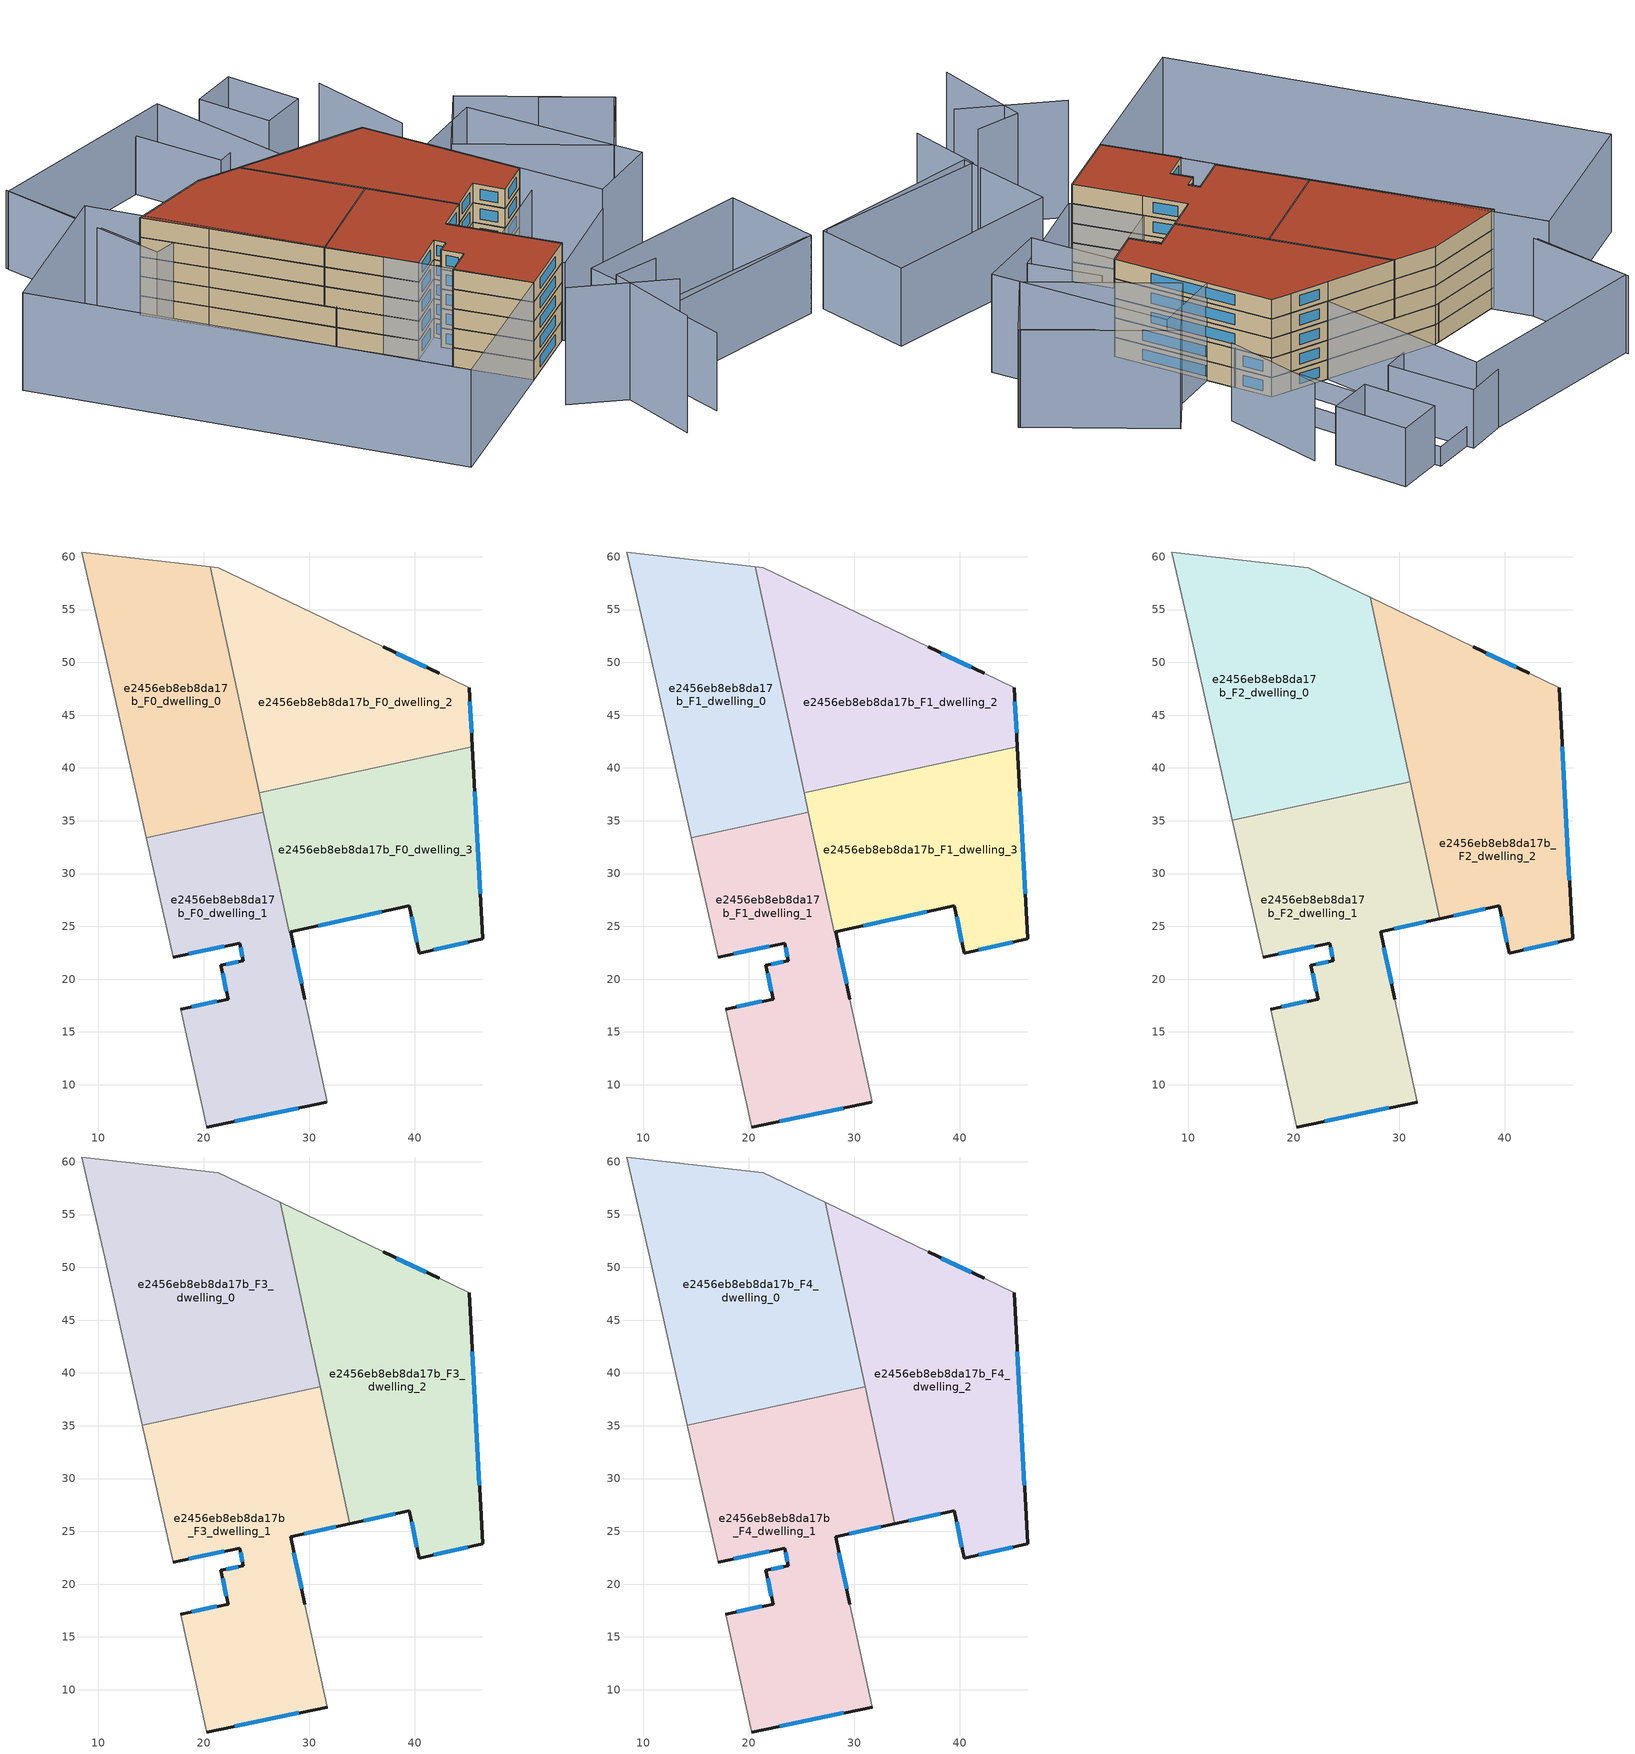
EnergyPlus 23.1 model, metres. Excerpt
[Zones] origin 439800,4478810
e2456eb8eb8da17b_F0_dwelling_0
 floor ground (EU_floor_Construction): 25.67,35.8 20.64,59.07 8.47,60.45 10.63,50.96 14.57,33.4 z0
 wall adiabatic (EU_wall_Construction): 14.57,33.4 10.63,50.96 8.47,60.45 20.64,59.07 z0:3
 wall to e2456eb8eb8da17b_F0_dwelling_1 (EU_wall_Construction): 25.67,35.8 14.57,33.4 z0:3
 wall to e2456eb8eb8da17b_F0_dwelling_2 (EU_wall_Construction): 20.64,59.07 25.27,37.67 z0:3
 wall to e2456eb8eb8da17b_F0_dwelling_3 (EU_wall_Construction): 25.27,37.67 25.67,35.8 z0:3
e2456eb8eb8da17b_F0_dwelling_1
 floor ground (EU_floor_Construction): 31.61,8.34 31.69,8.36 29.6,18.09 28.24,24.47 28.13,24.45 25.67,35.8 14.57,33.4 17.11,22.07 23.42,23.42 23.75,21.75 21.65,21.3 22.32,18.12 17.84,17.14 20.3,6 z0
 wall outside (EU_wall_Construction): 31.61,8.34 20.3,6 / 17.84,17.14 22.32,18.12 21.65,21.3 23.75,21.75 23.42,23.42 17.11,22.07 / 28.24,24.47 29.6,18.09 z0:3
 wall adiabatic (EU_wall_Construction): 20.3,6 17.84,17.14 / 17.11,22.07 14.57,33.4 / 29.6,18.09 31.69,8.36 31.61,8.34 z0:3
 wall to e2456eb8eb8da17b_F0_dwelling_3 (EU_wall_Construction): 25.67,35.8 28.13,24.45 28.24,24.47 z0:3
 window (EU_Window_Construction): 28.96,7.79 22.95,6.55 / 18.89,17.37 21.27,17.89 / 22.16,18.86 21.8,20.55 / 22.14,21.4 23.26,21.64 / 23.67,22.14 23.5,23.03 / 21.94,23.11 18.59,22.38 / 28.56,22.98 29.28,19.58 z0.7:2.3
e2456eb8eb8da17b_F0_dwelling_2
 floor ground (EU_floor_Construction): 45.44,42.03 45.14,47.58 42.31,48.95 37.02,51.47 21.36,58.99 20.64,59.07 25.27,37.67 z0
 wall outside (EU_wall_Construction): 45.14,47.58 45.44,42.03 / 37.02,51.47 42.31,48.95 z0:3
 wall adiabatic (EU_wall_Construction): 42.31,48.95 45.14,47.58 / 20.64,59.07 21.36,58.99 37.02,51.47 z0:3
 wall to e2456eb8eb8da17b_F0_dwelling_3 (EU_wall_Construction): 45.44,42.03 25.27,37.67 z0:3
 window (EU_Window_Construction): 45.21,46.28 45.37,43.33 / 38.26,50.88 41.07,49.54 z0.7:2.3
e2456eb8eb8da17b_F0_dwelling_3
 floor ground (EU_floor_Construction): 46.42,23.8 45.44,42.03 25.27,37.67 28.13,24.45 28.25,24.47 39.48,26.96 40.4,22.44 z0
 wall outside (EU_wall_Construction): 45.44,42.03 46.42,23.8 40.4,22.44 39.48,26.96 28.25,24.47 z0:3
 window (EU_Window_Construction): 45.67,37.77 46.19,28.07 / 45.01,23.49 41.81,22.76 / 40.19,23.5 39.7,25.9 / 36.85,26.38 30.88,25.06 z0.7:2.3
e2456eb8eb8da17b_F1_dwelling_0
 floor to e2456eb8eb8da17b_F0_dwelling_0 (EU_floor_Construction): 25.67,35.8 20.64,59.07 8.47,60.45 10.63,50.96 14.57,33.4 z3
 wall adiabatic (EU_wall_Construction): 14.57,33.4 10.63,50.96 8.47,60.45 20.64,59.07 z3:6
 wall to e2456eb8eb8da17b_F1_dwelling_1 (EU_wall_Construction): 25.67,35.8 14.57,33.4 z3:6
 wall to e2456eb8eb8da17b_F1_dwelling_2 (EU_wall_Construction): 20.64,59.07 25.27,37.67 z3:6
 wall to e2456eb8eb8da17b_F1_dwelling_3 (EU_wall_Construction): 25.27,37.67 25.67,35.8 z3:6
e2456eb8eb8da17b_F1_dwelling_1
 floor to e2456eb8eb8da17b_F0_dwelling_1 (EU_floor_Construction): 31.61,8.34 31.69,8.36 29.6,18.09 28.24,24.47 28.13,24.45 25.67,35.8 14.57,33.4 17.11,22.07 23.42,23.42 23.75,21.75 21.65,21.3 22.32,18.12 17.84,17.14 20.3,6 z3
 wall outside (EU_wall_Construction): 31.61,8.34 20.3,6 / 17.84,17.14 22.32,18.12 21.65,21.3 23.75,21.75 23.42,23.42 17.11,22.07 / 28.24,24.47 29.6,18.09 z3:6
 wall adiabatic (EU_wall_Construction): 20.3,6 17.84,17.14 / 17.11,22.07 14.57,33.4 / 29.6,18.09 31.69,8.36 31.61,8.34 z3:6
 wall to e2456eb8eb8da17b_F1_dwelling_3 (EU_wall_Construction): 25.67,35.8 28.13,24.45 28.24,24.47 z3:6
 window (EU_Window_Construction): 28.96,7.79 22.95,6.55 / 18.89,17.37 21.27,17.89 / 22.16,18.86 21.8,20.55 / 22.14,21.4 23.26,21.64 / 23.67,22.14 23.5,23.03 / 21.94,23.11 18.59,22.38 / 28.56,22.98 29.28,19.58 z3.7:5.3
e2456eb8eb8da17b_F1_dwelling_2
 floor to e2456eb8eb8da17b_F0_dwelling_2 (EU_floor_Construction): 45.44,42.03 45.14,47.58 42.31,48.95 37.02,51.47 21.36,58.99 20.64,59.07 25.27,37.67 z3
 wall outside (EU_wall_Construction): 45.14,47.58 45.44,42.03 / 37.02,51.47 42.31,48.95 z3:6
 wall adiabatic (EU_wall_Construction): 42.31,48.95 45.14,47.58 / 20.64,59.07 21.36,58.99 37.02,51.47 z3:6
 wall to e2456eb8eb8da17b_F1_dwelling_3 (EU_wall_Construction): 45.44,42.03 25.27,37.67 z3:6
 window (EU_Window_Construction): 45.21,46.28 45.37,43.33 / 38.26,50.88 41.07,49.54 z3.7:5.3
e2456eb8eb8da17b_F1_dwelling_3
 floor to e2456eb8eb8da17b_F0_dwelling_3 (EU_floor_Construction): 46.42,23.8 45.44,42.03 25.27,37.67 28.13,24.45 28.25,24.47 39.48,26.96 40.4,22.44 z3
 wall outside (EU_wall_Construction): 45.44,42.03 46.42,23.8 40.4,22.44 39.48,26.96 28.25,24.47 z3:6
 window (EU_Window_Construction): 45.67,37.77 46.19,28.07 / 45.01,23.49 41.81,22.76 / 40.19,23.5 39.7,25.9 / 36.85,26.38 30.88,25.06 z3.7:5.3
e2456eb8eb8da17b_F2_dwelling_0
 floor to e2456eb8eb8da17b_F1_dwelling_0 (EU_floor_Construction): 25.31,37.45 20.64,59.07 8.47,60.45 10.63,50.96 14.2,35.05 z6
 floor to e2456eb8eb8da17b_F1_dwelling_2 (EU_floor_Construction): 30.98,38.91 27.24,56.16 21.36,58.99 20.64,59.07 25.27,37.67 z6
 floor to e2456eb8eb8da17b_F1_dwelling_3 (EU_floor_Construction): 31.02,38.69 30.98,38.91 25.27,37.67 25.31,37.45 z6
 wall adiabatic (EU_wall_Construction): 14.2,35.05 10.63,50.96 8.47,60.45 21.36,58.99 27.24,56.16 z6:9
 wall to e2456eb8eb8da17b_F2_dwelling_1 (EU_wall_Construction): 31.02,38.69 14.2,35.05 z6:9
 wall to e2456eb8eb8da17b_F2_dwelling_2 (EU_wall_Construction): 27.24,56.16 31.02,38.69 z6:9
e2456eb8eb8da17b_F2_dwelling_1
 floor to e2456eb8eb8da17b_F1_dwelling_1 (EU_floor_Construction): 31.69,8.36 29.6,18.09 28.24,24.47 28.13,24.45 25.67,35.8 14.57,33.4 17.11,22.07 23.42,23.42 23.75,21.75 21.65,21.3 22.32,18.12 17.84,17.14 20.3,6 z6
 floor to e2456eb8eb8da17b_F1_dwelling_0 (EU_floor_Construction): 25.67,35.8 25.31,37.45 14.2,35.05 14.57,33.4 z6
 floor to e2456eb8eb8da17b_F1_dwelling_3 (EU_floor_Construction): 33.83,25.71 31.02,38.69 25.31,37.45 28.13,24.45 28.24,24.47 z6
 wall outside (EU_wall_Construction): 31.69,8.36 20.3,6 / 17.84,17.14 22.32,18.12 21.65,21.3 23.75,21.75 23.42,23.42 17.11,22.07 / 33.83,25.71 28.24,24.47 29.6,18.09 z6:9
 wall adiabatic (EU_wall_Construction): 29.6,18.09 31.69,8.36 / 20.3,6 17.84,17.14 / 17.11,22.07 14.2,35.05 z6:9
 wall to e2456eb8eb8da17b_F2_dwelling_2 (EU_wall_Construction): 31.02,38.69 33.83,25.71 z6:9
 window (EU_Window_Construction): 28.56,22.98 29.28,19.58 / 29.02,7.81 22.97,6.55 / 18.89,17.37 21.27,17.89 / 22.16,18.86 21.8,20.55 / 22.14,21.4 23.26,21.64 / 23.67,22.14 23.5,23.03 / 21.94,23.11 18.59,22.38 / 32.52,25.42 29.55,24.76 z6.7:8.3
e2456eb8eb8da17b_F2_dwelling_2
 floor to e2456eb8eb8da17b_F1_dwelling_2 (EU_floor_Construction): 45.44,42.03 45.14,47.58 42.31,48.95 37.02,51.47 27.24,56.16 30.98,38.91 z6
 floor to e2456eb8eb8da17b_F1_dwelling_3 (EU_floor_Construction): 46.42,23.8 45.44,42.03 30.98,38.91 33.83,25.71 39.48,26.96 40.4,22.44 z6
 wall outside (EU_wall_Construction): 45.14,47.58 46.42,23.8 40.4,22.44 39.48,26.96 33.83,25.71 / 37.02,51.47 42.31,48.95 z6:9
 wall adiabatic (EU_wall_Construction): 27.24,56.16 37.02,51.47 / 42.31,48.95 45.14,47.58 z6:9
 window (EU_Window_Construction): 45.44,42.01 46.12,29.37 / 45.01,23.49 41.81,22.76 / 40.19,23.5 39.7,25.9 / 38.16,26.67 35.15,26 / 38.26,50.88 41.07,49.54 z6.7:8.3
e2456eb8eb8da17b_F3_dwelling_0
 floor to e2456eb8eb8da17b_F2_dwelling_0 (EU_floor_Construction): 31.02,38.69 27.24,56.16 21.36,58.99 8.47,60.45 10.63,50.96 14.2,35.05 z9
 wall adiabatic (EU_wall_Construction): 14.2,35.05 10.63,50.96 8.47,60.45 21.36,58.99 27.24,56.16 z9:12
 wall to e2456eb8eb8da17b_F3_dwelling_1 (EU_wall_Construction): 31.02,38.69 14.2,35.05 z9:12
 wall to e2456eb8eb8da17b_F3_dwelling_2 (EU_wall_Construction): 27.24,56.16 31.02,38.69 z9:12
e2456eb8eb8da17b_F3_dwelling_1
 floor to e2456eb8eb8da17b_F2_dwelling_1 (EU_floor_Construction): 31.69,8.36 29.6,18.09 28.24,24.47 33.83,25.71 31.02,38.69 14.2,35.05 17.11,22.07 23.42,23.42 23.75,21.75 21.65,21.3 22.32,18.12 17.84,17.14 20.3,6 z9
 wall outside (EU_wall_Construction): 31.69,8.36 20.3,6 / 17.84,17.14 22.32,18.12 21.65,21.3 23.75,21.75 23.42,23.42 17.11,22.07 / 33.83,25.71 28.24,24.47 29.6,18.09 z9:12
 wall adiabatic (EU_wall_Construction): 29.6,18.09 31.69,8.36 / 20.3,6 17.84,17.14 / 17.11,22.07 14.2,35.05 z9:12
 wall to e2456eb8eb8da17b_F3_dwelling_2 (EU_wall_Construction): 31.02,38.69 33.83,25.71 z9:12
 window (EU_Window_Construction): 28.56,22.98 29.28,19.58 / 29.02,7.81 22.97,6.55 / 18.89,17.37 21.27,17.89 / 22.16,18.86 21.8,20.55 / 22.14,21.4 23.26,21.64 / 23.67,22.14 23.5,23.03 / 21.94,23.11 18.59,22.38 / 32.52,25.42 29.55,24.76 z9.7:11.3
e2456eb8eb8da17b_F3_dwelling_2
 floor to e2456eb8eb8da17b_F2_dwelling_2 (EU_floor_Construction): 46.42,23.8 45.14,47.58 42.31,48.95 37.02,51.47 27.24,56.16 33.83,25.71 39.48,26.96 40.4,22.44 z9
 wall outside (EU_wall_Construction): 45.14,47.58 46.42,23.8 40.4,22.44 39.48,26.96 33.83,25.71 / 37.02,51.47 42.31,48.95 z9:12
 wall adiabatic (EU_wall_Construction): 27.24,56.16 37.02,51.47 / 42.31,48.95 45.14,47.58 z9:12
 window (EU_Window_Construction): 45.44,42.01 46.12,29.37 / 45.01,23.49 41.81,22.76 / 40.19,23.5 39.7,25.9 / 38.16,26.67 35.15,26 / 38.26,50.88 41.07,49.54 z9.7:11.3
e2456eb8eb8da17b_F4_dwelling_0
 floor to e2456eb8eb8da17b_F3_dwelling_0 (EU_floor_Construction): 31.02,38.69 27.24,56.16 21.36,58.99 8.47,60.45 10.63,50.96 14.2,35.05 z12
 wall adiabatic (EU_wall_Construction): 14.2,35.05 10.63,50.96 8.47,60.45 21.36,58.99 27.24,56.16 z12:15
 wall to e2456eb8eb8da17b_F4_dwelling_1 (EU_wall_Construction): 31.02,38.69 14.2,35.05 z12:15
 wall to e2456eb8eb8da17b_F4_dwelling_2 (EU_wall_Construction): 27.24,56.16 31.02,38.69 z12:15
 roof outside (EU_roof_Construction): 27.24,56.16 31.02,38.69 14.2,35.05 10.63,50.96 8.47,60.45 21.36,58.99 z15
e2456eb8eb8da17b_F4_dwelling_1
 floor to e2456eb8eb8da17b_F3_dwelling_1 (EU_floor_Construction): 31.69,8.36 29.6,18.09 28.24,24.47 33.83,25.71 31.02,38.69 14.2,35.05 17.11,22.07 23.42,23.42 23.75,21.75 21.65,21.3 22.32,18.12 17.84,17.14 20.3,6 z12
 wall outside (EU_wall_Construction): 31.69,8.36 20.3,6 / 17.84,17.14 22.32,18.12 21.65,21.3 23.75,21.75 23.42,23.42 17.11,22.07 / 33.83,25.71 28.24,24.47 29.6,18.09 z12:15
 wall adiabatic (EU_wall_Construction): 29.6,18.09 31.69,8.36 / 20.3,6 17.84,17.14 / 17.11,22.07 14.2,35.05 z12:15
 wall to e2456eb8eb8da17b_F4_dwelling_2 (EU_wall_Construction): 31.02,38.69 33.83,25.71 z12:15
 window (EU_Window_Construction): 28.56,22.98 29.28,19.58 / 29.02,7.81 22.97,6.55 / 18.89,17.37 21.27,17.89 / 22.16,18.86 21.8,20.55 / 22.14,21.4 23.26,21.64 / 23.67,22.14 23.5,23.03 / 21.94,23.11 18.59,22.38 / 32.52,25.42 29.55,24.76 z12.7:14.3
 roof outside (EU_roof_Construction): 31.02,38.69 33.83,25.71 28.24,24.47 29.6,18.09 31.69,8.36 20.3,6 17.84,17.14 22.32,18.12 21.65,21.3 23.75,21.75 23.42,23.42 17.11,22.07 14.2,35.05 z15
e2456eb8eb8da17b_F4_dwelling_2
 floor to e2456eb8eb8da17b_F3_dwelling_2 (EU_floor_Construction): 46.42,23.8 45.14,47.58 42.31,48.95 37.02,51.47 27.24,56.16 33.83,25.71 39.48,26.96 40.4,22.44 z12
 wall outside (EU_wall_Construction): 45.14,47.58 46.42,23.8 40.4,22.44 39.48,26.96 33.83,25.71 / 37.02,51.47 42.31,48.95 z12:15
 wall adiabatic (EU_wall_Construction): 27.24,56.16 37.02,51.47 / 42.31,48.95 45.14,47.58 z12:15
 window (EU_Window_Construction): 45.44,42.01 46.12,29.37 / 45.01,23.49 41.81,22.76 / 40.19,23.5 39.7,25.9 / 38.16,26.67 35.15,26 / 38.26,50.88 41.07,49.54 z12.7:14.3
 roof outside (EU_roof_Construction): 42.31,48.95 45.14,47.58 46.42,23.8 40.4,22.44 39.48,26.96 33.83,25.71 27.24,56.16 37.02,51.47 z15
shading: 16.84,-1.1 26.73,-13 / 18.57,-19.02 23.29,-5.14 / 23.29,-5.14 29.87,-7.37 z0:18; 25.8,-19.34 28.9,-8.74 / 28.9,-8.74 54.48,-16.24 / 53.39,46.26 57.03,61.44 / 10.36,82.46 7.06,59.84 / 55.18,-16.48 28.82,-10.17 / 28.82,-10.17 32.24,4.12 / 32.24,4.12 58.6,-2.19 / 58.6,-2.19 55.18,-16.48 / 31.79,7.91 29.55,18.32 / 29.55,18.32 46.53,21.97 / 46.53,21.97 48.77,11.56 / 48.77,11.56 31.79,7.91 / 10.31,82.09 41.1,77.19 / 41.1,77.19 37.01,51.47 / 37.01,51.47 6.22,56.36 / 6.22,56.36 10.31,82.09 z0:12; 69.45,22.85 64.26,31.47 / 47.09,11.2 45.66,37.81 / 45.66,37.81 57,38.42 / 57,38.42 58.43,11.81 / 58.43,11.81 47.09,11.2 / 58.69,41.53 69.58,22.62 / 69.58,22.62 58.2,16.06 / 58.2,16.06 47.3,34.98 / 47.3,34.98 58.69,41.53 / -4.34,0.96 -17.11,63.41 / -17.11,63.41 7.54,68.45 / 7.54,68.45 20.3,6 / 20.3,6 -4.34,0.96 z0:15; 49.69,76.69 48.84,47.47 / 48.84,47.47 42.27,47.67 / 42.27,47.67 43.12,76.88 / 43.12,76.88 49.69,76.69 z0:3; 49.34,64.65 49.67,75.79 / 49.67,75.79 56.86,75.58 / 56.86,75.58 56.53,64.44 / 56.53,64.44 49.34,64.65 / 43.17,77.96 43.29,64.68 / 43.29,64.68 36.76,64.62 / 36.76,64.62 36.63,77.9 / 36.63,77.9 43.17,77.96 z0:9
[Building]
EU S2 Campaign: North Axis=0; Terrain=City; Solar Distribution=FullExterior
[Site:Location]
Madrid: Latitude=40.5; Longitude=-3.5; Time Zone=1; Elevation=609
[SizingPeriod:WeatherFileDays]
AnnualSizingPeriod: Begin Month=1; Begin Day of Month=1; End Month=12; End Day of Month=31; Day of Week for Start Day=Monday; Use Weather File Daylight Saving Period=No; Use Weather File Rain and Snow Indicators=No
[MATERIAL]
EU_InternalMass_Material: Roughness=MediumRough; Thickness=0.1; Conductivity=1; Density=1800; Specific Heat=900; Thermal Absorptance=0.9; Solar Absorptance=0.7; Visible Absorptance=0.7
[MATERIAL:NOMASS] Roughness=MediumRough; Thermal Absorptance=0.9; Solar Absorptance=0.7; Visible Absorptance=0.7
Name | Thermal Resistance
EU_wall_NoMass | 0.419739
EU_roof_NoMass | 0.352165
EU_floor_NoMass | 0.608284
[WINDOWMATERIAL:SIMPLEGLAZINGSYSTEM]
EU_Window_SimpleGlazing: UFactor=4.8352; Solar Heat Gain Coefficient=0.85; Visible Transmittance=0.85
[CONSTRUCTION]
EU_wall_Construction: EU_wall_NoMass
EU_roof_Construction: EU_roof_NoMass
EU_floor_Construction: EU_floor_NoMass
EU_InternalMass_Construction: EU_InternalMass_Material
EU_Window_Construction: EU_Window_SimpleGlazing
[ZONE] Type=1; Multiplier=1; Ceiling Height=autocalculate; Floor Area=autocalculate; Part of Total Floor Area=Yes
Name | Volume
e2456eb8eb8da17b_F0_dwelling_0; e2456eb8eb8da17b_F1_dwelling_0 | 885.726
e2456eb8eb8da17b_F2_dwelling_0; e2456eb8eb8da17b_F3_dwelling_0; e2456eb8eb8da17b_F4_dwelling_0; e2456eb8eb8da17b_F2_dwelling_1; e2456eb8eb8da17b_F3_dwelling_1; e2456eb8eb8da17b_F4_dwelling_1 | 1180.9
e2456eb8eb8da17b_F0_dwelling_1; e2456eb8eb8da17b_F1_dwelling_1 | 890.342
e2456eb8eb8da17b_F0_dwelling_2; e2456eb8eb8da17b_F1_dwelling_2 | 885.682
e2456eb8eb8da17b_F2_dwelling_2; e2456eb8eb8da17b_F3_dwelling_2; e2456eb8eb8da17b_F4_dwelling_2 | 1180.94
e2456eb8eb8da17b_F0_dwelling_3; e2456eb8eb8da17b_F1_dwelling_3 | 881.046
[INTERNALMASS] Construction=EU_InternalMass_Construction
Name | Zone or ZoneList | Surface Area
e2456eb8eb8da17b_F0_dwelling_0_EU_InternalMass | e2456eb8eb8da17b_F0_dwelling_0 | 295.237
e2456eb8eb8da17b_F0_dwelling_1_EU_InternalMass | e2456eb8eb8da17b_F0_dwelling_1 | 296.782
e2456eb8eb8da17b_F0_dwelling_2_EU_InternalMass | e2456eb8eb8da17b_F0_dwelling_2 | 295.23
e2456eb8eb8da17b_F0_dwelling_3_EU_InternalMass | e2456eb8eb8da17b_F0_dwelling_3 | 293.679
e2456eb8eb8da17b_F1_dwelling_0_EU_InternalMass | e2456eb8eb8da17b_F1_dwelling_0 | 295.237
e2456eb8eb8da17b_F1_dwelling_1_EU_InternalMass | e2456eb8eb8da17b_F1_dwelling_1 | 296.782
e2456eb8eb8da17b_F1_dwelling_2_EU_InternalMass | e2456eb8eb8da17b_F1_dwelling_2 | 295.23
e2456eb8eb8da17b_F1_dwelling_3_EU_InternalMass | e2456eb8eb8da17b_F1_dwelling_3 | 293.679
e2456eb8eb8da17b_F2_dwelling_0_EU_InternalMass | e2456eb8eb8da17b_F2_dwelling_0 | 393.631
e2456eb8eb8da17b_F2_dwelling_1_EU_InternalMass | e2456eb8eb8da17b_F2_dwelling_1 | 393.636
e2456eb8eb8da17b_F2_dwelling_2_EU_InternalMass | e2456eb8eb8da17b_F2_dwelling_2 | 393.648
e2456eb8eb8da17b_F3_dwelling_0_EU_InternalMass | e2456eb8eb8da17b_F3_dwelling_0 | 393.631
e2456eb8eb8da17b_F3_dwelling_1_EU_InternalMass | e2456eb8eb8da17b_F3_dwelling_1 | 393.636
e2456eb8eb8da17b_F3_dwelling_2_EU_InternalMass | e2456eb8eb8da17b_F3_dwelling_2 | 393.648
e2456eb8eb8da17b_F4_dwelling_0_EU_InternalMass | e2456eb8eb8da17b_F4_dwelling_0 | 393.631
e2456eb8eb8da17b_F4_dwelling_1_EU_InternalMass | e2456eb8eb8da17b_F4_dwelling_1 | 393.636
e2456eb8eb8da17b_F4_dwelling_2_EU_InternalMass | e2456eb8eb8da17b_F4_dwelling_2 | 393.648
[OTHEREQUIPMENT] Fuel Type=Electricity; Design Level Calculation Method=Watts/Area; Power per Zone Floor Area=1; Fraction Latent=0; Fraction Radiant=0; Fraction Lost=0; Carbon Dioxide Generation Rate=0; EndUse Subcategory=EU_Step8_InternalGains
Name | Zone or ZoneList or Space or SpaceList | Schedule
EU_Step8_InternalGain_e2456eb8eb8da17b_F0_dwelling_0_f000 | e2456eb8eb8da17b_F0_dwelling_0 | EU_Step8_GainSchedule_e2456eb8eb8da17b_F0_dwelling_0_f000
EU_Step8_InternalGain_e2456eb8eb8da17b_F0_dwelling_1_f000 | e2456eb8eb8da17b_F0_dwelling_1 | EU_Step8_GainSchedule_e2456eb8eb8da17b_F0_dwelling_1_f000
EU_Step8_InternalGain_e2456eb8eb8da17b_F0_dwelling_2_f000 | e2456eb8eb8da17b_F0_dwelling_2 | EU_Step8_GainSchedule_e2456eb8eb8da17b_F0_dwelling_2_f000
EU_Step8_InternalGain_e2456eb8eb8da17b_F0_dwelling_3_f000 | e2456eb8eb8da17b_F0_dwelling_3 | EU_Step8_GainSchedule_e2456eb8eb8da17b_F0_dwelling_3_f000
EU_Step8_InternalGain_e2456eb8eb8da17b_F1_dwelling_0_f000 | e2456eb8eb8da17b_F1_dwelling_0 | EU_Step8_GainSchedule_e2456eb8eb8da17b_F1_dwelling_0_f000
EU_Step8_InternalGain_e2456eb8eb8da17b_F1_dwelling_1_f000 | e2456eb8eb8da17b_F1_dwelling_1 | EU_Step8_GainSchedule_e2456eb8eb8da17b_F1_dwelling_1_f000
EU_Step8_InternalGain_e2456eb8eb8da17b_F1_dwelling_2_f000 | e2456eb8eb8da17b_F1_dwelling_2 | EU_Step8_GainSchedule_e2456eb8eb8da17b_F1_dwelling_2_f000
EU_Step8_InternalGain_e2456eb8eb8da17b_F1_dwelling_3_f000 | e2456eb8eb8da17b_F1_dwelling_3 | EU_Step8_GainSchedule_e2456eb8eb8da17b_F1_dwelling_3_f000
EU_Step8_InternalGain_e2456eb8eb8da17b_F2_dwelling_0_f000 | e2456eb8eb8da17b_F2_dwelling_0 | EU_Step8_GainSchedule_e2456eb8eb8da17b_F2_dwelling_0_f000
EU_Step8_InternalGain_e2456eb8eb8da17b_F2_dwelling_1_f000 | e2456eb8eb8da17b_F2_dwelling_1 | EU_Step8_GainSchedule_e2456eb8eb8da17b_F2_dwelling_1_f000
EU_Step8_InternalGain_e2456eb8eb8da17b_F2_dwelling_2_f000 | e2456eb8eb8da17b_F2_dwelling_2 | EU_Step8_GainSchedule_e2456eb8eb8da17b_F2_dwelling_2_f000
EU_Step8_InternalGain_e2456eb8eb8da17b_F3_dwelling_0_f000 | e2456eb8eb8da17b_F3_dwelling_0 | EU_Step8_GainSchedule_e2456eb8eb8da17b_F3_dwelling_0_f000
EU_Step8_InternalGain_e2456eb8eb8da17b_F3_dwelling_1_f000 | e2456eb8eb8da17b_F3_dwelling_1 | EU_Step8_GainSchedule_e2456eb8eb8da17b_F3_dwelling_1_f000
EU_Step8_InternalGain_e2456eb8eb8da17b_F3_dwelling_2_f000 | e2456eb8eb8da17b_F3_dwelling_2 | EU_Step8_GainSchedule_e2456eb8eb8da17b_F3_dwelling_2_f000
EU_Step8_InternalGain_e2456eb8eb8da17b_F4_dwelling_0_f000 | e2456eb8eb8da17b_F4_dwelling_0 | EU_Step8_GainSchedule_e2456eb8eb8da17b_F4_dwelling_0_f000
EU_Step8_InternalGain_e2456eb8eb8da17b_F4_dwelling_1_f000 | e2456eb8eb8da17b_F4_dwelling_1 | EU_Step8_GainSchedule_e2456eb8eb8da17b_F4_dwelling_1_f000
EU_Step8_InternalGain_e2456eb8eb8da17b_F4_dwelling_2_f000 | e2456eb8eb8da17b_F4_dwelling_2 | EU_Step8_GainSchedule_e2456eb8eb8da17b_F4_dwelling_2_f000
[ZONEVENTILATION:DESIGNFLOWRATE] Schedule=EU_AlwaysOn; Design Flow Rate Calculation Method=AirChanges/Hour; Air Changes per Hour=0.703302; Ventilation Type=Natural; Fan Pressure Rise=0; Fan Total Efficiency=1; Constant Term Coefficient=1; Temperature Term Coefficient=0; Velocity Term Coefficient=0; Velocity Squared Term Coefficient=0; Minimum Indoor Temperature=-100; Maximum Indoor Temperature=100; Delta Temperature=-100; Minimum Outdoor Temperature=-100; Maximum Outdoor Temperature=100; Maximum Wind Speed=40
Name | Zone or ZoneList or Space or SpaceList
EU_ConstantAir_e2456eb8eb8da17b_F0_dwelling_0 | e2456eb8eb8da17b_F0_dwelling_0
EU_ConstantAir_e2456eb8eb8da17b_F0_dwelling_1 | e2456eb8eb8da17b_F0_dwelling_1
EU_ConstantAir_e2456eb8eb8da17b_F0_dwelling_2 | e2456eb8eb8da17b_F0_dwelling_2
EU_ConstantAir_e2456eb8eb8da17b_F0_dwelling_3 | e2456eb8eb8da17b_F0_dwelling_3
EU_ConstantAir_e2456eb8eb8da17b_F1_dwelling_0 | e2456eb8eb8da17b_F1_dwelling_0
EU_ConstantAir_e2456eb8eb8da17b_F1_dwelling_1 | e2456eb8eb8da17b_F1_dwelling_1
EU_ConstantAir_e2456eb8eb8da17b_F1_dwelling_2 | e2456eb8eb8da17b_F1_dwelling_2
EU_ConstantAir_e2456eb8eb8da17b_F1_dwelling_3 | e2456eb8eb8da17b_F1_dwelling_3
EU_ConstantAir_e2456eb8eb8da17b_F2_dwelling_0 | e2456eb8eb8da17b_F2_dwelling_0
EU_ConstantAir_e2456eb8eb8da17b_F2_dwelling_1 | e2456eb8eb8da17b_F2_dwelling_1
EU_ConstantAir_e2456eb8eb8da17b_F2_dwelling_2 | e2456eb8eb8da17b_F2_dwelling_2
EU_ConstantAir_e2456eb8eb8da17b_F3_dwelling_0 | e2456eb8eb8da17b_F3_dwelling_0
EU_ConstantAir_e2456eb8eb8da17b_F3_dwelling_1 | e2456eb8eb8da17b_F3_dwelling_1
EU_ConstantAir_e2456eb8eb8da17b_F3_dwelling_2 | e2456eb8eb8da17b_F3_dwelling_2
EU_ConstantAir_e2456eb8eb8da17b_F4_dwelling_0 | e2456eb8eb8da17b_F4_dwelling_0
EU_ConstantAir_e2456eb8eb8da17b_F4_dwelling_1 | e2456eb8eb8da17b_F4_dwelling_1
EU_ConstantAir_e2456eb8eb8da17b_F4_dwelling_2 | e2456eb8eb8da17b_F4_dwelling_2
[HVACTEMPLATE:THERMOSTAT] Constant Heating Setpoint=20; Constant Cooling Setpoint=50
EU_HeatOnly_e2456eb8eb8da17b_F0_dwelling_0; EU_HeatOnly_e2456eb8eb8da17b_F0_dwelling_1; EU_HeatOnly_e2456eb8eb8da17b_F0_dwelling_2; EU_HeatOnly_e2456eb8eb8da17b_F0_dwelling_3; EU_HeatOnly_e2456eb8eb8da17b_F1_dwelling_0; EU_HeatOnly_e2456eb8eb8da17b_F1_dwelling_1; EU_HeatOnly_e2456eb8eb8da17b_F1_dwelling_2; EU_HeatOnly_e2456eb8eb8da17b_F1_dwelling_3; EU_HeatOnly_e2456eb8eb8da17b_F2_dwelling_0; EU_HeatOnly_e2456eb8eb8da17b_F2_dwelling_1; EU_HeatOnly_e2456eb8eb8da17b_F2_dwelling_2; EU_HeatOnly_e2456eb8eb8da17b_F3_dwelling_0; EU_HeatOnly_e2456eb8eb8da17b_F3_dwelling_1; EU_HeatOnly_e2456eb8eb8da17b_F3_dwelling_2; EU_HeatOnly_e2456eb8eb8da17b_F4_dwelling_0; EU_HeatOnly_e2456eb8eb8da17b_F4_dwelling_1; EU_HeatOnly_e2456eb8eb8da17b_F4_dwelling_2
[HVACTEMPLATE:ZONE:IDEALLOADSAIRSYSTEM] System Availability Schedule=EU_AlwaysOn; Maximum Heating Supply Air Temperature=50; Minimum Cooling Supply Air Temperature=13; Maximum Heating Supply Air Humidity Ratio=0.0156; Minimum Cooling Supply Air Humidity Ratio=0.0077; Heating Limit=NoLimit; Cooling Limit=NoLimit; Heating Availability Schedule=EU_AlwaysOn; Cooling Availability Schedule=EU_CoolingOff; Dehumidification Control Type=ConstantSensibleHeatRatio; Cooling Sensible Heat Ratio=0.7; Dehumidification Setpoint=60; Humidification Control Type=None; Humidification Setpoint=30; Outdoor Air Method=None; Outdoor Air Flow Rate per Person=0.00944; Outdoor Air Flow Rate per Zone Floor Area=0; Outdoor Air Flow Rate per Zone=0; Demand Controlled Ventilation Type=None; Outdoor Air Economizer Type=NoEconomizer; Heat Recovery Type=None; Sensible Heat Recovery Effectiveness=0.7; Latent Heat Recovery Effectiveness=0.65
Name | Template Thermostat
e2456eb8eb8da17b_F0_dwelling_0 | EU_HeatOnly_e2456eb8eb8da17b_F0_dwelling_0
e2456eb8eb8da17b_F0_dwelling_1 | EU_HeatOnly_e2456eb8eb8da17b_F0_dwelling_1
e2456eb8eb8da17b_F0_dwelling_2 | EU_HeatOnly_e2456eb8eb8da17b_F0_dwelling_2
e2456eb8eb8da17b_F0_dwelling_3 | EU_HeatOnly_e2456eb8eb8da17b_F0_dwelling_3
e2456eb8eb8da17b_F1_dwelling_0 | EU_HeatOnly_e2456eb8eb8da17b_F1_dwelling_0
e2456eb8eb8da17b_F1_dwelling_1 | EU_HeatOnly_e2456eb8eb8da17b_F1_dwelling_1
e2456eb8eb8da17b_F1_dwelling_2 | EU_HeatOnly_e2456eb8eb8da17b_F1_dwelling_2
e2456eb8eb8da17b_F1_dwelling_3 | EU_HeatOnly_e2456eb8eb8da17b_F1_dwelling_3
e2456eb8eb8da17b_F2_dwelling_0 | EU_HeatOnly_e2456eb8eb8da17b_F2_dwelling_0
e2456eb8eb8da17b_F2_dwelling_1 | EU_HeatOnly_e2456eb8eb8da17b_F2_dwelling_1
e2456eb8eb8da17b_F2_dwelling_2 | EU_HeatOnly_e2456eb8eb8da17b_F2_dwelling_2
e2456eb8eb8da17b_F3_dwelling_0 | EU_HeatOnly_e2456eb8eb8da17b_F3_dwelling_0
e2456eb8eb8da17b_F3_dwelling_1 | EU_HeatOnly_e2456eb8eb8da17b_F3_dwelling_1
e2456eb8eb8da17b_F3_dwelling_2 | EU_HeatOnly_e2456eb8eb8da17b_F3_dwelling_2
e2456eb8eb8da17b_F4_dwelling_0 | EU_HeatOnly_e2456eb8eb8da17b_F4_dwelling_0
e2456eb8eb8da17b_F4_dwelling_1 | EU_HeatOnly_e2456eb8eb8da17b_F4_dwelling_1
e2456eb8eb8da17b_F4_dwelling_2 | EU_HeatOnly_e2456eb8eb8da17b_F4_dwelling_2
[SIZING:ZONE] Zone Cooling Design Supply Air Temperature Input Method=SupplyAirTemperature; Zone Cooling Design Supply Air Temperature=13; Zone Heating Design Supply Air Temperature Input Method=SupplyAirTemperature; Zone Heating Design Supply Air Temperature=50; Zone Cooling Design Supply Air Humidity Ratio=0.008; Zone Heating Design Supply Air Humidity Ratio=0.008; Cooling Design Air Flow Method=DesignDay; Cooling Design Air Flow Rate=0; Cooling Minimum Air Flow per Zone Floor Area=0.000762; Cooling Minimum Air Flow=0; Cooling Minimum Air Flow Fraction=0.2; Heating Design Air Flow Method=DesignDay; Heating Design Air Flow Rate=0; Heating Maximum Air Flow per Zone Floor Area=0.002032; Heating Maximum Air Flow=0.141576; Heating Maximum Air Flow Fraction=0.3; Account for Dedicated Outdoor Air System=No; Dedicated Outdoor Air System Control Strategy=NeutralSupplyAir; Dedicated Outdoor Air Low Setpoint Temperature for Design=autosize; Dedicated Outdoor Air High Setpoint Temperature for Design=autosize; Zone Load Sizing Method=Sensible Load Only No Latent Load; Zone Latent Cooling Design Supply Air Humidity Ratio Input Method=HumidityRatioDifference; Zone Cooling Design Supply Air Humidity Ratio Difference=0.005; Zone Latent Heating Design Supply Air Humidity Ratio Input Method=HumidityRatioDifference; Zone Humidification Design Supply Air Humidity Ratio Difference=0.005
e2456eb8eb8da17b_F0_dwelling_0; e2456eb8eb8da17b_F0_dwelling_1; e2456eb8eb8da17b_F0_dwelling_2; e2456eb8eb8da17b_F0_dwelling_3; e2456eb8eb8da17b_F1_dwelling_0; e2456eb8eb8da17b_F1_dwelling_1; e2456eb8eb8da17b_F1_dwelling_2; e2456eb8eb8da17b_F1_dwelling_3; e2456eb8eb8da17b_F2_dwelling_0; e2456eb8eb8da17b_F2_dwelling_1; e2456eb8eb8da17b_F2_dwelling_2; e2456eb8eb8da17b_F3_dwelling_0; e2456eb8eb8da17b_F3_dwelling_1; e2456eb8eb8da17b_F3_dwelling_2; e2456eb8eb8da17b_F4_dwelling_0; e2456eb8eb8da17b_F4_dwelling_1; e2456eb8eb8da17b_F4_dwelling_2
[SCHEDULE:CONSTANT]
Name | Hourly Value
EU_AlwaysOn | 1
EU_CoolingOff | 0
[SCHEDULE:FILE] Column Number=1; Rows to Skip at Top=0; Number of Hours of Data=8760; Column Separator=Comma; Interpolate to Timestep=No; Minutes per Item=60; Adjust Schedule for Daylight Savings=Yes
Name | File
EU_Step8_GainSchedule_e2456eb8eb8da17b_F0_dwelling_0_f000 | ../../schedules/e2456eb8eb8da17b/e2456eb8eb8da17b_F0_dwelling_0_f000_gain.csv
EU_Step8_GainSchedule_e2456eb8eb8da17b_F0_dwelling_1_f000 | ../../schedules/e2456eb8eb8da17b/e2456eb8eb8da17b_F0_dwelling_1_f000_gain.csv
EU_Step8_GainSchedule_e2456eb8eb8da17b_F0_dwelling_2_f000 | ../../schedules/e2456eb8eb8da17b/e2456eb8eb8da17b_F0_dwelling_2_f000_gain.csv
EU_Step8_GainSchedule_e2456eb8eb8da17b_F0_dwelling_3_f000 | ../../schedules/e2456eb8eb8da17b/e2456eb8eb8da17b_F0_dwelling_3_f000_gain.csv
EU_Step8_GainSchedule_e2456eb8eb8da17b_F1_dwelling_0_f000 | ../../schedules/e2456eb8eb8da17b/e2456eb8eb8da17b_F1_dwelling_0_f000_gain.csv
EU_Step8_GainSchedule_e2456eb8eb8da17b_F1_dwelling_1_f000 | ../../schedules/e2456eb8eb8da17b/e2456eb8eb8da17b_F1_dwelling_1_f000_gain.csv
EU_Step8_GainSchedule_e2456eb8eb8da17b_F1_dwelling_2_f000 | ../../schedules/e2456eb8eb8da17b/e2456eb8eb8da17b_F1_dwelling_2_f000_gain.csv
EU_Step8_GainSchedule_e2456eb8eb8da17b_F1_dwelling_3_f000 | ../../schedules/e2456eb8eb8da17b/e2456eb8eb8da17b_F1_dwelling_3_f000_gain.csv
EU_Step8_GainSchedule_e2456eb8eb8da17b_F2_dwelling_0_f000 | ../../schedules/e2456eb8eb8da17b/e2456eb8eb8da17b_F2_dwelling_0_f000_gain.csv
EU_Step8_GainSchedule_e2456eb8eb8da17b_F2_dwelling_1_f000 | ../../schedules/e2456eb8eb8da17b/e2456eb8eb8da17b_F2_dwelling_1_f000_gain.csv
EU_Step8_GainSchedule_e2456eb8eb8da17b_F2_dwelling_2_f000 | ../../schedules/e2456eb8eb8da17b/e2456eb8eb8da17b_F2_dwelling_2_f000_gain.csv
EU_Step8_GainSchedule_e2456eb8eb8da17b_F3_dwelling_0_f000 | ../../schedules/e2456eb8eb8da17b/e2456eb8eb8da17b_F3_dwelling_0_f000_gain.csv
EU_Step8_GainSchedule_e2456eb8eb8da17b_F3_dwelling_1_f000 | ../../schedules/e2456eb8eb8da17b/e2456eb8eb8da17b_F3_dwelling_1_f000_gain.csv
EU_Step8_GainSchedule_e2456eb8eb8da17b_F3_dwelling_2_f000 | ../../schedules/e2456eb8eb8da17b/e2456eb8eb8da17b_F3_dwelling_2_f000_gain.csv
EU_Step8_GainSchedule_e2456eb8eb8da17b_F4_dwelling_0_f000 | ../../schedules/e2456eb8eb8da17b/e2456eb8eb8da17b_F4_dwelling_0_f000_gain.csv
EU_Step8_GainSchedule_e2456eb8eb8da17b_F4_dwelling_1_f000 | ../../schedules/e2456eb8eb8da17b/e2456eb8eb8da17b_F4_dwelling_1_f000_gain.csv
EU_Step8_GainSchedule_e2456eb8eb8da17b_F4_dwelling_2_f000 | ../../schedules/e2456eb8eb8da17b/e2456eb8eb8da17b_F4_dwelling_2_f000_gain.csv
